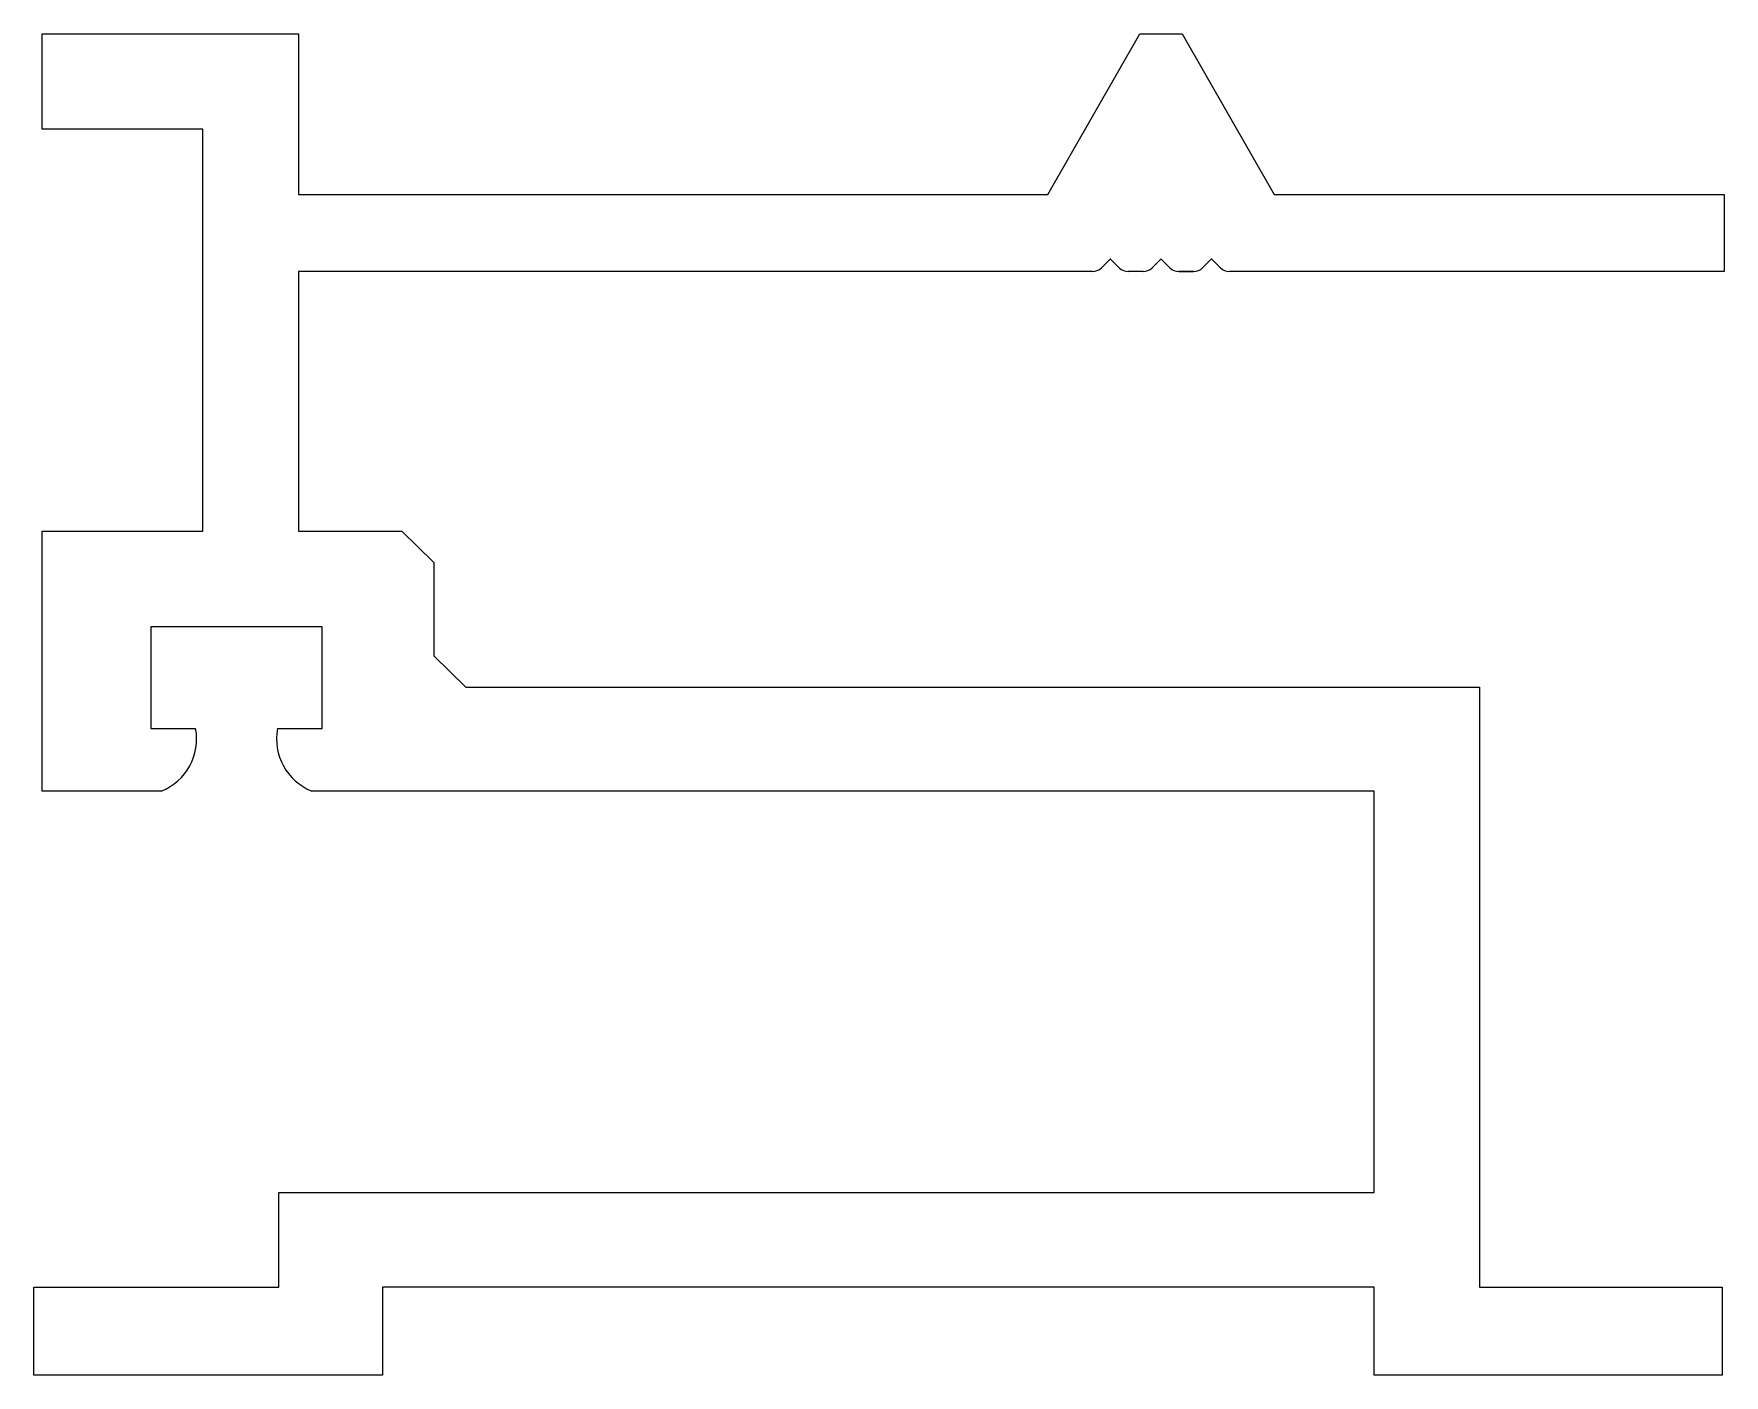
# Model space of a CAD drawing. Extents: x -16.7 to 16.7, y 1.1 to 27.6.
import ezdxf

# ---------------------------------------------------------------- set-up
doc = ezdxf.new("R2010")
doc.units = 0
doc.layers.add('1', color=7, linetype='CONTINUOUS')

msp = doc.modelspace()

# ---------------------------------------------------------------- linework, layer by layer
at = {"layer": '1', "color": 7, "linetype": 'CONTINUOUS'}
for p, q in [((-16.527, 25.713), (-16.527, 27.601)), ((-16.527, 27.601), (-11.464, 27.601)), ((-11.464, 27.601), (-11.464, 24.423)), ((3.354, 24.423), (5.17, 27.601)), ((5.17, 27.601), (6.009, 27.601)), ((6.009, 27.601), (7.826, 24.423)), ((-13.352, 25.713), (-16.527, 25.713)), ((-13.352, 17.765), (-13.352, 25.713)), ((-11.464, 24.423), (3.354, 24.423)), ((7.826, 24.423), (16.725, 24.423)), ((16.725, 24.423), (16.725, 22.9)), ((4.584, 23.144), (4.413, 22.973)), ((4.766, 22.973), (4.595, 23.144)), ((5.584, 23.144), (5.413, 22.973)), ((5.766, 22.973), (5.595, 23.144)), ((6.584, 23.144), (6.413, 22.973)), ((6.766, 22.973), (6.595, 23.144)), ((4.236, 22.9), (-11.464, 22.9)), ((-11.464, 22.9), (-11.464, 17.765)), ((5.236, 22.9), (4.943, 22.9)), ((6.236, 22.9), (5.943, 22.9)), ((5.943, 22.9), (6.236, 22.9)), ((6.236, 22.9), (5.943, 22.9)), ((5.943, 22.9), (6.236, 22.9)), ((6.236, 22.9), (5.943, 22.9)), ((16.725, 22.9), (6.943, 22.9)), ((6.943, 22.9), (6.943, 22.9)), ((-16.527, 12.63), (-16.527, 17.765)), ((-16.527, 17.765), (-13.352, 17.765)), ((-11.464, 17.765), (-9.419, 17.765)), ((-9.419, 17.765), (-8.787, 17.145)), ((-8.787, 17.145), (-8.787, 15.305)), ((-10.991, 15.879), (-14.381, 15.879)), ((-14.381, 15.879), (-14.381, 13.867)), ((-10.991, 13.867), (-10.991, 15.879)), ((-8.787, 15.305), (-8.155, 14.684)), ((-8.155, 14.684), (11.888, 14.684)), ((11.888, 14.684), (11.888, 2.821)), ((-14.381, 13.867), (-13.496, 13.867)), ((-11.876, 13.867), (-10.991, 13.867)), ((-14.174, 12.63), (-16.527, 12.63)), ((9.803, 12.63), (-11.198, 12.63)), ((9.803, 4.692), (9.803, 12.63)), ((-11.849, 2.821), (-11.849, 4.692)), ((-11.849, 4.692), (9.803, 4.692)), ((-16.695, 1.081), (-16.695, 2.821)), ((-16.695, 2.821), (-11.849, 2.821)), ((9.803, 2.821), (-9.801, 2.821)), ((-9.801, 2.821), (-9.801, 1.081)), ((9.803, 1.081), (9.803, 2.821)), ((11.888, 2.821), (16.685, 2.821)), ((16.685, 2.821), (16.685, 1.081)), ((-9.801, 1.081), (-16.695, 1.081)), ((16.685, 1.081), (9.803, 1.081))]:
    msp.add_line(p, q, dxfattribs=at)
for centre, radius, start, end in [((4.59, 23.139), 0.008, 45, 135), ((5.59, 23.139), 0.008, 45, 135), ((6.589, 23.139), 0.008, 45, 135), ((4.236, 23.15), 0.25, 270, 315), ((4.943, 23.15), 0.25, 225, 270), ((5.236, 23.15), 0.25, 270, 315), ((5.943, 23.15), 0.25, 225, 270), ((6.236, 23.15), 0.25, 270, 315), ((6.943, 23.15), 0.25, 225, 270), ((-14.585, 13.659), 1.109, 291.768, 10.801), ((-10.786, 13.659), 1.109, 169.199, 248.232)]:
    msp.add_arc(centre, radius, start, end, dxfattribs=at)

doc.saveas('drawing.dxf')
